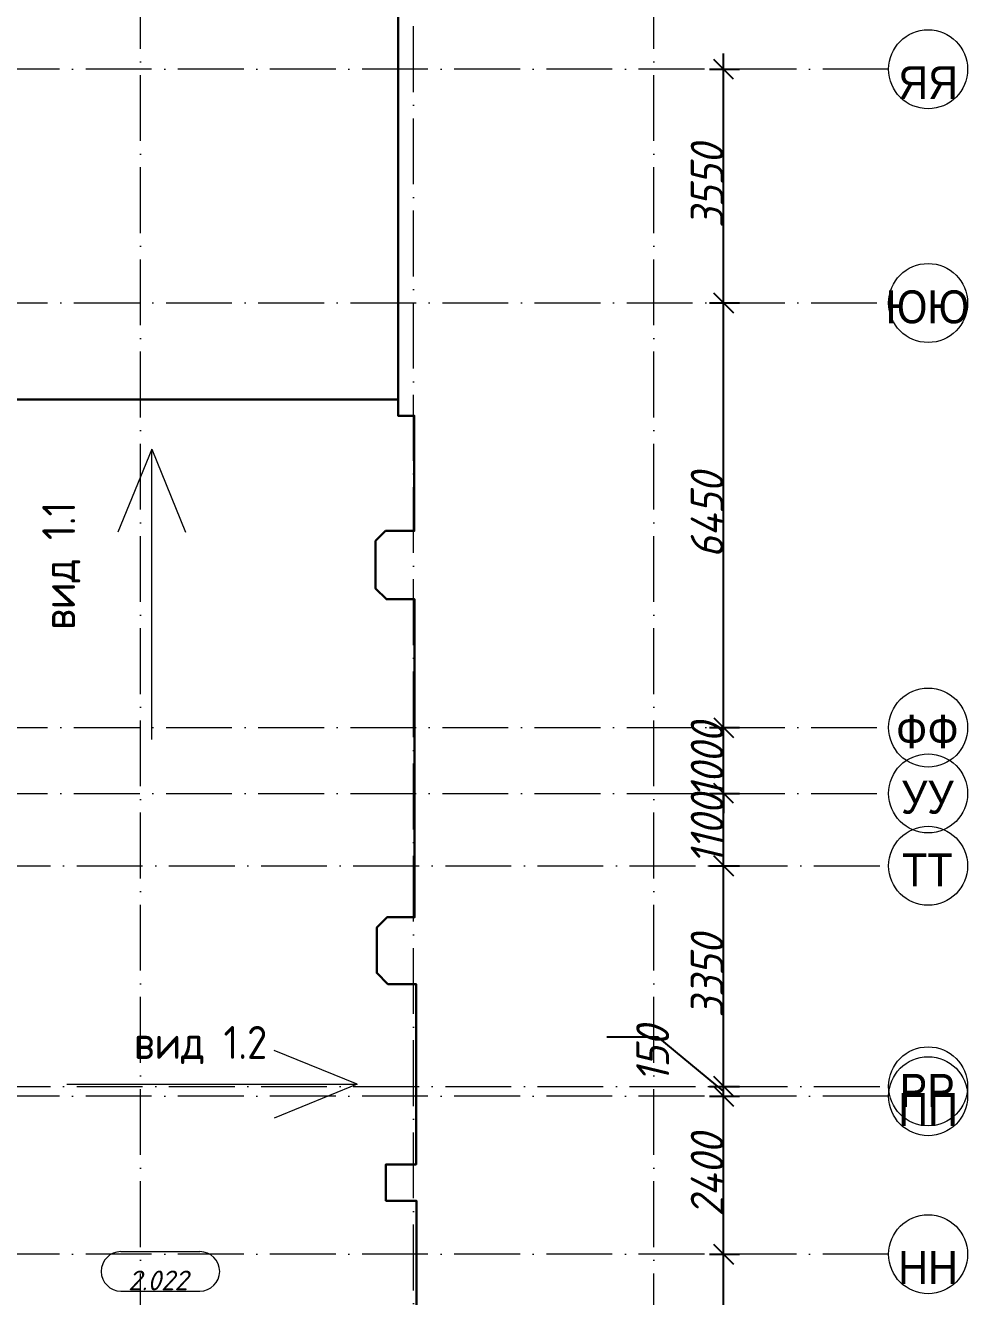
# Model space of a CAD drawing. Header units: millimetres. Extents: x 209 to 1046824, y -248937 to 510758.
# Drawn here: x 199833 to 214150, y 454672 to 473981 of the extents above; entities that cross this region are included whole.
import ezdxf

# ---------------------------------------------------------------- set-up
doc = ezdxf.new("R2010")
doc.units = ezdxf.units.MM
doc.linetypes.add('50_200_ШТРИХ_1Т_ш5_п1_п1_', pattern=[1400, 1000, -200, 0, -200])
for name, color, linetype, lineweight in [('A-ANNO-DIMS', 7, 'Continuous', 9), ('Основные линии', 7, 'Continuous', 30), ('Размеры', 7, 'Continuous', 15)]:
    doc.layers.add(name, color=color, linetype=linetype, lineweight=lineweight)
for name, color, linetype, lineweight, true_color in [('A-AREA-IDEN-1', 7, 'Continuous', 9, 0xaaaaaa), ('Оси-1', 7, 'Continuous', 20, 0xaaaaaa), ('Оси-2', 7, 'Continuous', 9, 0xaaaaaa), ('Оси-3', 7, '50_200_ШТРИХ_1Т_ш5_п1_п1_', 9, 0xaaaaaa)]:
    doc.layers.add(name, color=color, linetype=linetype, lineweight=lineweight, true_color=true_color)
doc.styles.add('Arial', font='arial.ttf', dxfattribs={"width": 0.9, "height": 500})
doc.styles.add('ISOCPEUR_I', font='isocpeui.ttf', dxfattribs={"height": 300})
doc.styles.add('ISOCPEUR_I_1', font='isocpeui.ttf', dxfattribs={"width": 0.9, "height": 500})
doc.styles.add('СПДС', font='isocpeur.ttf', dxfattribs={"width": 0.9})
doc.dimstyles.new('ISO-2_5_0_9К_БОЛЬШОЙ', dxfattribs={"dimscale": 304.8, "dimtxt": 497.990588, "dimasz": 0.984252, "dimexe": 0.787402, "dimexo": 0, "dimgap": 0, "dimtad": 1, "dimdec": 0, "dimzin": 0, "dimdsep": 46, "dimtxsty": 'ISOCPEUR_I_1', "dimblk1": 'OBLIQUE', "dimblk2": 'OBLIQUE', "dimsah": 1, "dimcen": 0.09, "dimdle": 0.787402, "dimazin": 0, "dimtfac": 1, "dimtdec": 4, "dimtix": 1, "dimtmove": 0, "dimatfit": 3, "dimfxl": 1, "dimtvp": 1, "dimtolj": 1, "dimtzin": 0, "dimarcsym": 2})
doc.dimstyles.new('ISO-2_5_0_9К_БОЛЬШОЙ_1', dxfattribs={"dimscale": 304.8, "dimtxt": 497.990588, "dimasz": 0.984252, "dimexe": 0.787402, "dimexo": 0, "dimgap": 0, "dimtad": 1, "dimdec": 0, "dimzin": 0, "dimdsep": 46, "dimtxsty": 'ISOCPEUR_I_1', "dimblk1": 'OBLIQUE', "dimblk2": 'OBLIQUE', "dimsah": 1, "dimcen": 0.09, "dimdle": 0.787402, "dimazin": 0, "dimtfac": 1, "dimtdec": 4, "dimtix": 1, "dimtmove": 1, "dimatfit": 3, "dimfxl": 1, "dimtvp": 1, "dimtolj": 1, "dimtzin": 0, "dimarcsym": 2})

# ---------------------------------------------------------------- blocks, each defined once
blk = doc.blocks.new('AAR_СКБ_Марка_помещения_1_5 ммп - Номер _ Площадь-27962135-АИ_План этажа_Стены_2')
at = {"layer": 'A-AREA-IDEN-1'}
for p, q in [((-2.987, 3), (3.013, 3)), ((-2.987, 0), (3.013, 0)), ((-3.532, -2.69), (3.532, -2.69))]:
    blk.add_line(p, q, dxfattribs=at)
for centre, start, end in [((-2.987, 1.5), 90, 270), ((3.013, 1.5), 270, 90)]:
    blk.add_arc(centre, 1.5, start, end, dxfattribs=at)
blk = doc.blocks.new('_Oblique')
at = {"color": 0, "linetype": 'ByBlock', "lineweight": -2}
blk.add_line((-0.5, -0.5), (0.5, 0.5), dxfattribs=at)
blk = doc.blocks.new('*D1456')
at = {"layer": 'A-ANNO-DIMS', "color": 0, "lineweight": -2, "transparency": 16777216}
for p, q in [((210443, 451875), (210443, 455555)), ((210230, 455315), (210683, 455315)), ((210230, 452115), (210683, 452115))]:
    blk.add_line(p, q, dxfattribs=at)
at = {"layer": 'Defpoints', "color": 0, "lineweight": 30, "transparency": 16777216}
for p in [(210230, 455315), (210443, 455315), (210230, 452115)]:
    blk.add_point(p, dxfattribs=at)
at = {"layer": 'A-ANNO-DIMS', "color": 0, "lineweight": -2, "transparency": 16777216, "xscale": 300, "yscale": 300, "zscale": 300}
for p, rotation in [((210443, 455315), 90), ((210443, 452115), 270)]:
    blk.add_blockref('_Oblique', p, dxfattribs=dict(at, rotation=rotation))
at = {"layer": 'A-ANNO-DIMS', "color": 0, "transparency": 16777216, "insert": (210193, 453715), "char_height": 500, "width": 1516.96, "attachment_point": 5, "rotation": 90, "style": 'ISOCPEUR_I_1'}
blk.add_mtext('\\A1;3200', dxfattribs=at)
blk = doc.blocks.new('*D1457')
at = {"layer": 'A-ANNO-DIMS', "color": 0, "lineweight": -2, "transparency": 16777216}
for p, q in [((210443, 455075), (210443, 457955)), ((210230, 457715), (210683, 457715)), ((210230, 455315), (210683, 455315))]:
    blk.add_line(p, q, dxfattribs=at)
at = {"layer": 'Defpoints', "color": 0, "lineweight": 30, "transparency": 16777216}
for p in [(210230, 457715), (210443, 457715), (210230, 455315)]:
    blk.add_point(p, dxfattribs=at)
at = {"layer": 'A-ANNO-DIMS', "color": 0, "lineweight": -2, "transparency": 16777216, "xscale": 300, "yscale": 300, "zscale": 300}
for p, rotation in [((210443, 457715), 90), ((210443, 455315), 270)]:
    blk.add_blockref('_Oblique', p, dxfattribs=dict(at, rotation=rotation))
at = {"layer": 'A-ANNO-DIMS', "color": 0, "transparency": 16777216, "insert": (210193, 456515), "char_height": 500, "width": 1562.92, "attachment_point": 5, "rotation": 90, "style": 'ISOCPEUR_I_1'}
blk.add_mtext('\\A1;2400', dxfattribs=at)
blk = doc.blocks.new('*D1458')
at = {"layer": 'A-ANNO-DIMS', "color": 0, "lineweight": -2, "transparency": 16777216}
for p, q in [((209448, 458613), (208669, 458613)), ((210443, 457790), (209448, 458613)), ((210443, 457475), (210443, 458105)), ((210230, 457865), (210683, 457865)), ((210230, 457715), (210683, 457715))]:
    blk.add_line(p, q, dxfattribs=at)
at = {"layer": 'Defpoints', "color": 0, "lineweight": 30, "transparency": 16777216}
for p in [(210230, 457865), (210443, 457865), (210230, 457715)]:
    blk.add_point(p, dxfattribs=at)
at = {"layer": 'A-ANNO-DIMS', "color": 0, "lineweight": -2, "transparency": 16777216, "xscale": 300, "yscale": 300, "zscale": 300}
for p, rotation in [((210443, 457865), 90), ((210443, 457715), 270)]:
    blk.add_blockref('_Oblique', p, dxfattribs=dict(at, rotation=rotation))
at = {"layer": 'A-ANNO-DIMS', "color": 0, "transparency": 16777216, "insert": (209115, 457923), "char_height": 500, "width": 1022.8, "attachment_point": 1, "rotation": 90, "line_spacing_factor": 1.149209, "style": 'ISOCPEUR_I_1'}
blk.add_mtext('\\A1;150', dxfattribs=at)
blk = doc.blocks.new('*D1459')
at = {"layer": 'A-ANNO-DIMS', "color": 0, "lineweight": -2, "transparency": 16777216}
for p, q in [((210443, 457625), (210443, 461455)), ((210230, 461215), (210683, 461215)), ((210230, 457865), (210683, 457865))]:
    blk.add_line(p, q, dxfattribs=at)
at = {"layer": 'Defpoints', "color": 0, "lineweight": 30, "transparency": 16777216}
for p in [(210230, 461215), (210443, 461215), (210230, 457865)]:
    blk.add_point(p, dxfattribs=at)
at = {"layer": 'A-ANNO-DIMS', "color": 0, "lineweight": -2, "transparency": 16777216, "xscale": 300, "yscale": 300, "zscale": 300}
for p, rotation in [((210443, 461215), 90), ((210443, 457865), 270)]:
    blk.add_blockref('_Oblique', p, dxfattribs=dict(at, rotation=rotation))
at = {"layer": 'A-ANNO-DIMS', "color": 0, "transparency": 16777216, "insert": (210193, 459540), "char_height": 500, "width": 1516.96, "attachment_point": 5, "rotation": 90, "style": 'ISOCPEUR_I_1'}
blk.add_mtext('\\A1;3350', dxfattribs=at)
blk = doc.blocks.new('*D1460')
at = {"layer": 'A-ANNO-DIMS', "color": 0, "lineweight": -2, "transparency": 16777216}
for p, q in [((210443, 460975), (210443, 462555)), ((210230, 462315), (210683, 462315)), ((210230, 461215), (210683, 461215))]:
    blk.add_line(p, q, dxfattribs=at)
at = {"layer": 'Defpoints', "color": 0, "lineweight": 30, "transparency": 16777216}
for p in [(210230, 462315), (210443, 462315), (210230, 461215)]:
    blk.add_point(p, dxfattribs=at)
at = {"layer": 'A-ANNO-DIMS', "color": 0, "lineweight": -2, "transparency": 16777216, "xscale": 300, "yscale": 300, "zscale": 300}
for p, rotation in [((210443, 462315), 90), ((210443, 461215), 270)]:
    blk.add_blockref('_Oblique', p, dxfattribs=dict(at, rotation=rotation))
at = {"layer": 'A-ANNO-DIMS', "color": 0, "transparency": 16777216, "insert": (210193, 461765), "char_height": 500, "width": 1287.11, "attachment_point": 5, "rotation": 90, "style": 'ISOCPEUR_I_1'}
blk.add_mtext('\\A1;1100', dxfattribs=at)
blk = doc.blocks.new('*D1461')
at = {"layer": 'A-ANNO-DIMS', "color": 0, "lineweight": -2, "transparency": 16777216}
for p, q in [((210443, 463315), (210443, 463615)), ((210230, 463315), (210683, 463315)), ((210443, 462315), (210443, 463315)), ((210230, 462315), (210683, 462315)), ((210443, 462315), (210443, 462015))]:
    blk.add_line(p, q, dxfattribs=at)
at = {"layer": 'Defpoints', "color": 0, "lineweight": 30, "transparency": 16777216}
for p in [(210230, 463315), (210443, 463315), (210230, 462315)]:
    blk.add_point(p, dxfattribs=at)
at = {"layer": 'A-ANNO-DIMS', "color": 0, "lineweight": -2, "transparency": 16777216, "xscale": 300, "yscale": 300, "zscale": 300}
for p, rotation in [((210443, 463315), 270), ((210443, 462315), 90)]:
    blk.add_blockref('_Oblique', p, dxfattribs=dict(at, rotation=rotation))
at = {"layer": 'A-ANNO-DIMS', "color": 0, "transparency": 16777216, "insert": (210193, 462815), "char_height": 500, "width": 1402.04, "attachment_point": 5, "rotation": 90, "style": 'ISOCPEUR_I_1'}
blk.add_mtext('\\A1;1000', dxfattribs=at)
blk = doc.blocks.new('*D1462')
at = {"layer": 'A-ANNO-DIMS', "color": 0, "lineweight": -2, "transparency": 16777216}
for p, q in [((210443, 463075), (210443, 470005)), ((210230, 469765), (210683, 469765)), ((210230, 463315), (210683, 463315))]:
    blk.add_line(p, q, dxfattribs=at)
at = {"layer": 'Defpoints', "color": 0, "lineweight": 30, "transparency": 16777216}
for p in [(210230, 469765), (210443, 469765), (210230, 463315)]:
    blk.add_point(p, dxfattribs=at)
at = {"layer": 'A-ANNO-DIMS', "color": 0, "lineweight": -2, "transparency": 16777216, "xscale": 300, "yscale": 300, "zscale": 300}
for p, rotation in [((210443, 469765), 90), ((210443, 463315), 270)]:
    blk.add_blockref('_Oblique', p, dxfattribs=dict(at, rotation=rotation))
at = {"layer": 'A-ANNO-DIMS', "color": 0, "transparency": 16777216, "insert": (210193, 466540), "char_height": 500, "width": 1562.92, "attachment_point": 5, "rotation": 90, "style": 'ISOCPEUR_I_1'}
blk.add_mtext('\\A1;6450', dxfattribs=at)
blk = doc.blocks.new('*D1463')
at = {"layer": 'A-ANNO-DIMS', "color": 0, "lineweight": -2, "transparency": 16777216}
for p, q in [((210443, 469525), (210443, 473555)), ((210230, 473315), (210683, 473315)), ((210230, 469765), (210683, 469765))]:
    blk.add_line(p, q, dxfattribs=at)
at = {"layer": 'Defpoints', "color": 0, "lineweight": 30, "transparency": 16777216}
for p in [(210230, 473315), (210443, 473315), (210230, 469765)]:
    blk.add_point(p, dxfattribs=at)
at = {"layer": 'A-ANNO-DIMS', "color": 0, "lineweight": -2, "transparency": 16777216, "xscale": 300, "yscale": 300, "zscale": 300}
for p, rotation in [((210443, 473315), 90), ((210443, 469765), 270)]:
    blk.add_blockref('_Oblique', p, dxfattribs=dict(at, rotation=rotation))
at = {"layer": 'A-ANNO-DIMS', "color": 0, "transparency": 16777216, "insert": (210193, 471540), "char_height": 500, "width": 1516.96, "attachment_point": 5, "rotation": 90, "style": 'ISOCPEUR_I_1'}
blk.add_mtext('\\A1;3550', dxfattribs=at)
blk = doc.blocks.new('Ось сетки - Круг_Ø6_00__ISO-2_5_0_9K_-17386508-АИ_План этажа_Стены_3')
at = {"layer": 'Оси-1'}
blk.add_circle((0, 0), 3, dxfattribs=at)
blk = doc.blocks.new('*D1830')
at = {"layer": 'A-ANNO-DIMS', "color": 0, "lineweight": -2, "transparency": 16777216}
for p, q in [((210443, 451875), (210443, 455555)), ((210230, 455315), (210683, 455315)), ((210230, 452115), (210683, 452115))]:
    blk.add_line(p, q, dxfattribs=at)
at = {"layer": 'Defpoints', "color": 0, "lineweight": 30, "transparency": 16777216}
for p in [(210230, 455315), (210443, 455315), (210230, 452115)]:
    blk.add_point(p, dxfattribs=at)
at = {"layer": 'A-ANNO-DIMS', "color": 0, "lineweight": -2, "transparency": 16777216, "xscale": 300, "yscale": 300, "zscale": 300}
for p, rotation in [((210443, 455315), 90), ((210443, 452115), 270)]:
    blk.add_blockref('_Oblique', p, dxfattribs=dict(at, rotation=rotation))
at = {"layer": 'A-ANNO-DIMS', "color": 0, "transparency": 16777216, "insert": (210193, 453715), "char_height": 500, "width": 1516.96, "attachment_point": 5, "rotation": 90, "style": 'ISOCPEUR_I_1'}
blk.add_mtext('\\A1;3200', dxfattribs=at)
blk = doc.blocks.new('*D1831')
at = {"layer": 'A-ANNO-DIMS', "color": 0, "lineweight": -2, "transparency": 16777216}
for p, q in [((210443, 455075), (210443, 457955)), ((210230, 457715), (210683, 457715)), ((210230, 455315), (210683, 455315))]:
    blk.add_line(p, q, dxfattribs=at)
at = {"layer": 'Defpoints', "color": 0, "lineweight": 30, "transparency": 16777216}
for p in [(210230, 457715), (210443, 457715), (210230, 455315)]:
    blk.add_point(p, dxfattribs=at)
at = {"layer": 'A-ANNO-DIMS', "color": 0, "lineweight": -2, "transparency": 16777216, "xscale": 300, "yscale": 300, "zscale": 300}
for p, rotation in [((210443, 457715), 90), ((210443, 455315), 270)]:
    blk.add_blockref('_Oblique', p, dxfattribs=dict(at, rotation=rotation))
at = {"layer": 'A-ANNO-DIMS', "color": 0, "transparency": 16777216, "insert": (210193, 456515), "char_height": 500, "width": 1562.92, "attachment_point": 5, "rotation": 90, "style": 'ISOCPEUR_I_1'}
blk.add_mtext('\\A1;2400', dxfattribs=at)
blk = doc.blocks.new('*D1832')
at = {"layer": 'A-ANNO-DIMS', "color": 0, "lineweight": -2, "transparency": 16777216}
for p, q in [((209448, 458613), (208669, 458613)), ((210443, 457790), (209448, 458613)), ((210443, 457475), (210443, 458105)), ((210230, 457865), (210683, 457865)), ((210230, 457715), (210683, 457715))]:
    blk.add_line(p, q, dxfattribs=at)
at = {"layer": 'Defpoints', "color": 0, "lineweight": 30, "transparency": 16777216}
for p in [(210230, 457865), (210443, 457865), (210230, 457715)]:
    blk.add_point(p, dxfattribs=at)
at = {"layer": 'A-ANNO-DIMS', "color": 0, "lineweight": -2, "transparency": 16777216, "xscale": 300, "yscale": 300, "zscale": 300}
for p, rotation in [((210443, 457865), 90), ((210443, 457715), 270)]:
    blk.add_blockref('_Oblique', p, dxfattribs=dict(at, rotation=rotation))
at = {"layer": 'A-ANNO-DIMS', "color": 0, "transparency": 16777216, "insert": (209115, 457923), "char_height": 500, "width": 1022.8, "attachment_point": 1, "rotation": 90, "line_spacing_factor": 1.149209, "style": 'ISOCPEUR_I_1'}
blk.add_mtext('\\A1;150', dxfattribs=at)
blk = doc.blocks.new('*D1833')
at = {"layer": 'A-ANNO-DIMS', "color": 0, "lineweight": -2, "transparency": 16777216}
for p, q in [((210443, 457625), (210443, 461455)), ((210230, 461215), (210683, 461215)), ((210230, 457865), (210683, 457865))]:
    blk.add_line(p, q, dxfattribs=at)
at = {"layer": 'Defpoints', "color": 0, "lineweight": 30, "transparency": 16777216}
for p in [(210230, 461215), (210443, 461215), (210230, 457865)]:
    blk.add_point(p, dxfattribs=at)
at = {"layer": 'A-ANNO-DIMS', "color": 0, "lineweight": -2, "transparency": 16777216, "xscale": 300, "yscale": 300, "zscale": 300}
for p, rotation in [((210443, 461215), 90), ((210443, 457865), 270)]:
    blk.add_blockref('_Oblique', p, dxfattribs=dict(at, rotation=rotation))
at = {"layer": 'A-ANNO-DIMS', "color": 0, "transparency": 16777216, "insert": (210193, 459540), "char_height": 500, "width": 1516.96, "attachment_point": 5, "rotation": 90, "style": 'ISOCPEUR_I_1'}
blk.add_mtext('\\A1;3350', dxfattribs=at)
blk = doc.blocks.new('*D1834')
at = {"layer": 'A-ANNO-DIMS', "color": 0, "lineweight": -2, "transparency": 16777216}
for p, q in [((210443, 460975), (210443, 462555)), ((210230, 462315), (210683, 462315)), ((210230, 461215), (210683, 461215))]:
    blk.add_line(p, q, dxfattribs=at)
at = {"layer": 'Defpoints', "color": 0, "lineweight": 30, "transparency": 16777216}
for p in [(210230, 462315), (210443, 462315), (210230, 461215)]:
    blk.add_point(p, dxfattribs=at)
at = {"layer": 'A-ANNO-DIMS', "color": 0, "lineweight": -2, "transparency": 16777216, "xscale": 300, "yscale": 300, "zscale": 300}
for p, rotation in [((210443, 462315), 90), ((210443, 461215), 270)]:
    blk.add_blockref('_Oblique', p, dxfattribs=dict(at, rotation=rotation))
at = {"layer": 'A-ANNO-DIMS', "color": 0, "transparency": 16777216, "insert": (210193, 461765), "char_height": 500, "width": 1287.11, "attachment_point": 5, "rotation": 90, "style": 'ISOCPEUR_I_1'}
blk.add_mtext('\\A1;1100', dxfattribs=at)
blk = doc.blocks.new('*D1835')
at = {"layer": 'A-ANNO-DIMS', "color": 0, "lineweight": -2, "transparency": 16777216}
for p, q in [((210443, 463315), (210443, 463615)), ((210230, 463315), (210683, 463315)), ((210443, 462315), (210443, 463315)), ((210230, 462315), (210683, 462315)), ((210443, 462315), (210443, 462015))]:
    blk.add_line(p, q, dxfattribs=at)
at = {"layer": 'Defpoints', "color": 0, "lineweight": 30, "transparency": 16777216}
for p in [(210230, 463315), (210443, 463315), (210230, 462315)]:
    blk.add_point(p, dxfattribs=at)
at = {"layer": 'A-ANNO-DIMS', "color": 0, "lineweight": -2, "transparency": 16777216, "xscale": 300, "yscale": 300, "zscale": 300}
for p, rotation in [((210443, 463315), 270), ((210443, 462315), 90)]:
    blk.add_blockref('_Oblique', p, dxfattribs=dict(at, rotation=rotation))
at = {"layer": 'A-ANNO-DIMS', "color": 0, "transparency": 16777216, "insert": (210193, 462815), "char_height": 500, "width": 1402.04, "attachment_point": 5, "rotation": 90, "style": 'ISOCPEUR_I_1'}
blk.add_mtext('\\A1;1000', dxfattribs=at)
blk = doc.blocks.new('*D1836')
at = {"layer": 'A-ANNO-DIMS', "color": 0, "lineweight": -2, "transparency": 16777216}
for p, q in [((210443, 463075), (210443, 470005)), ((210230, 469765), (210683, 469765)), ((210230, 463315), (210683, 463315))]:
    blk.add_line(p, q, dxfattribs=at)
at = {"layer": 'Defpoints', "color": 0, "lineweight": 30, "transparency": 16777216}
for p in [(210230, 469765), (210443, 469765), (210230, 463315)]:
    blk.add_point(p, dxfattribs=at)
at = {"layer": 'A-ANNO-DIMS', "color": 0, "lineweight": -2, "transparency": 16777216, "xscale": 300, "yscale": 300, "zscale": 300}
for p, rotation in [((210443, 469765), 90), ((210443, 463315), 270)]:
    blk.add_blockref('_Oblique', p, dxfattribs=dict(at, rotation=rotation))
at = {"layer": 'A-ANNO-DIMS', "color": 0, "transparency": 16777216, "insert": (210193, 466540), "char_height": 500, "width": 1562.92, "attachment_point": 5, "rotation": 90, "style": 'ISOCPEUR_I_1'}
blk.add_mtext('\\A1;6450', dxfattribs=at)
blk = doc.blocks.new('*D1837')
at = {"layer": 'A-ANNO-DIMS', "color": 0, "lineweight": -2, "transparency": 16777216}
for p, q in [((210443, 469525), (210443, 473555)), ((210230, 473315), (210683, 473315)), ((210230, 469765), (210683, 469765))]:
    blk.add_line(p, q, dxfattribs=at)
at = {"layer": 'Defpoints', "color": 0, "lineweight": 30, "transparency": 16777216}
for p in [(210230, 473315), (210443, 473315), (210230, 469765)]:
    blk.add_point(p, dxfattribs=at)
at = {"layer": 'A-ANNO-DIMS', "color": 0, "lineweight": -2, "transparency": 16777216, "xscale": 300, "yscale": 300, "zscale": 300}
for p, rotation in [((210443, 473315), 90), ((210443, 469765), 270)]:
    blk.add_blockref('_Oblique', p, dxfattribs=dict(at, rotation=rotation))
at = {"layer": 'A-ANNO-DIMS', "color": 0, "transparency": 16777216, "insert": (210193, 471540), "char_height": 500, "width": 1516.96, "attachment_point": 5, "rotation": 90, "style": 'ISOCPEUR_I_1'}
blk.add_mtext('\\A1;3550', dxfattribs=at)

msp = doc.modelspace()

# ---------------------------------------------------------------- linework, layer by layer
at = {"lineweight": 30}
for points in [[(205774.9, 451088.1), (205774.9, 456128.1), (205309.9, 456128.1), (205309.9, 456678.1), (205769.9, 456678.1), (205769.9, 459418.1), (205341.9, 459418.1), (205172.2, 459587.8), (205172.2, 460277.8), (205327.8, 460433.4), (205747.8, 460433.4), (205747.8, 465263.4), (205317.8, 465263.4), (205155.2, 465426), (205155.2, 466151), (205307.2, 466303), (205742.2, 466303), (205742.2, 468053), (205497.2, 468053), (205497.2, 468298), (205497.2, 475270)], [(205497.2, 468298), (198525.2, 468298), (198525.2, 468088), (197985.2, 468088), (197985.2, 468088)]]:
    msp.add_lwpolyline(points, dxfattribs=at)
at = {"layer": 'Оси-3'}
for p, q in [((201582.2, 435823.1), (201582.2, 479014.9)), ((205732.2, 435165), (205732.2, 479014.9)), ((209382.2, 435823.1), (209382.2, 479014.9)), ((212950.2, 473315), (171168.2, 473315)), ((171168.2, 469764.7), (212950.2, 469764.7)), ((171168.2, 463315), (212950.2, 463315)), ((171168.2, 462315), (212950.2, 462315)), ((190813.4, 461215), (212950.2, 461215)), ((190813.4, 457865), (212950.2, 457865)), ((212950.2, 457715), (171168.2, 457715)), ((212950.2, 455315), (171168.2, 455315))]:
    msp.add_line(p, q, dxfattribs=at)
at = {"layer": 'Размеры'}
for points in [[(201752.9, 467542.4), (201239.3, 466283.8)], [(201752.9, 463132.3), (201752.9, 467542.4)], [(201752.9, 467542.4), (202266.5, 466283.8)], [(204872, 457897), (203613.4, 458410.6)], [(200461.9, 457897), (204872, 457897)], [(204872, 457897), (203613.4, 457383.4)]]:
    msp.add_lwpolyline(points, dxfattribs=at)

# ---------------------------------------------------------------- block references
at = {"layer": 'A-AREA-IDEN-1', "xscale": 199.9999999999999, "yscale": 199.9999999999999, "zscale": 199.9999999999999}
msp.add_blockref('AAR_СКБ_Марка_помещения_1_5 ммп - Номер _ Площадь-27962135-АИ_План этажа_Стены_2', (201882.4, 454754.6), dxfattribs=at)
at = {"layer": 'Оси-1', "xscale": 199.9999999999999, "yscale": 199.9999999999999, "zscale": 199.9999999999999}
for p, rotation in [((213550.2, 473315), 89.9999999999998), ((213550.2, 469764.7), 269.9999999999995), ((213550.2, 463315), 269.9999999999995), ((213550.2, 462315), 269.9999999999995), ((213550.2, 461215), 269.9999999999995), ((213550.2, 457865), 269.9999999999995), ((213550.2, 457715), 89.99999999999982), ((213550.2, 455315), 89.9999999999998)]:
    msp.add_blockref('Ось сетки - Круг_Ø6_00__ISO-2_5_0_9K_-17386508-АИ_План этажа_Стены_3', p, dxfattribs=dict(at, rotation=rotation))

# ---------------------------------------------------------------- texts
at = {"layer": 'A-AREA-IDEN-1', "insert": (201847.6, 454766.9), "char_height": 300, "width": 952, "attachment_point": 8, "line_spacing_factor": 1.139951, "style": 'ISOCPEUR_I'}
msp.add_mtext('\\pxqc,t8.46667,16.93333,25.4,33.86667,42.33333,50.8,59.26667,67.73333,76.2,84.66667,93.13333,101.6,110.06667,118.53333,127,135.46667,143.93333,152.4,160.86667,169.33333,177.8,186.26667,194.73333,203.2,211.66667,220.13333,228.6,237.06667,245.53333,254,262.46667,270.93333;{2.022}', dxfattribs=at)
at = {"layer": 'Оси-2', "char_height": 500, "attachment_point": 5, "line_spacing_factor": 0.936439, "style": 'Arial'}
for s, insert, width in [('\\pxqc,t4.572,9.144,13.716,18.288,22.86,27.432,32.004,36.576,41.148,45.72,50.292,54.864,59.436,64.008,68.58,73.152,77.724,82.296,86.868,91.44,96.012,100.584,105.156,109.728,114.3,118.872,123.444,128.016,132.588,137.16,141.732,146.304;{ЯЯ}', (213549.9, 473112.1), 916.2), ('\\pxqc,t4.572,9.144,13.716,18.288,22.86,27.432,32.004,36.576,41.148,45.72,50.292,54.864,59.436,64.008,68.58,73.152,77.724,82.296,86.868,91.44,96.012,100.584,105.156,109.728,114.3,118.872,123.444,128.016,132.588,137.16,141.732,146.304;{ЮЮ}', (213539.6, 469702.9), 1297.8), ('\\pxqc,t4.572,9.144,13.716,18.288,22.86,27.432,32.004,36.576,41.148,45.72,50.292,54.864,59.436,64.008,68.58,73.152,77.724,82.296,86.868,91.44,96.012,100.584,105.156,109.728,114.3,118.872,123.444,128.016,132.588,137.16,141.732,146.304;{ФФ}', (213538.7, 463253.2), 964.8), ('\\pxqc,t4.572,9.144,13.716,18.288,22.86,27.432,32.004,36.576,41.148,45.72,50.292,54.864,59.436,64.008,68.58,73.152,77.724,82.296,86.868,91.44,96.012,100.584,105.156,109.728,114.3,118.872,123.444,128.016,132.588,137.16,141.732,146.304;{УУ}', (213538.7, 462253.2), 822.6), ('\\pxqc,t4.572,9.144,13.716,18.288,22.86,27.432,32.004,36.576,41.148,45.72,50.292,54.864,59.436,64.008,68.58,73.152,77.724,82.296,86.868,91.44,96.012,100.584,105.156,109.728,114.3,118.872,123.444,128.016,132.588,137.16,141.732,146.304;{ТТ}', (213539.6, 461153.2), 797.4), ('\\pxqc,t4.572,9.144,13.716,18.288,22.86,27.432,32.004,36.576,41.148,45.72,50.292,54.864,59.436,64.008,68.58,73.152,77.724,82.296,86.868,91.44,96.012,100.584,105.156,109.728,114.3,118.872,123.444,128.016,132.588,137.16,141.732,146.304;{РР}', (213538.7, 457803.2), 846), ('\\pxqc,t4.572,9.144,13.716,18.288,22.86,27.432,32.004,36.576,41.148,45.72,50.292,54.864,59.436,64.008,68.58,73.152,77.724,82.296,86.868,91.44,96.012,100.584,105.156,109.728,114.3,118.872,123.444,128.016,132.588,137.16,141.732,146.304;{ПП}', (213549.9, 457512.1), 916.2), ('\\pxqc,t4.572,9.144,13.716,18.288,22.86,27.432,32.004,36.576,41.148,45.72,50.292,54.864,59.436,64.008,68.58,73.152,77.724,82.296,86.868,91.44,96.012,100.584,105.156,109.728,114.3,118.872,123.444,128.016,132.588,137.16,141.732,146.304;{НН}', (213549.9, 455112.1), 916.2)]:
    msp.add_mtext(s, dxfattribs=dict(at, insert=insert, width=width))
at = {"layer": 'Основные линии', "insert": (200088.5, 464800.4), "char_height": 500, "attachment_point": 1, "rotation": 90, "style": 'СПДС'}
msp.add_mtext_dynamic_manual_height_columns('вид 1.1', width=3371.815, gutter_width=1678.4, heights=[0], dxfattribs=at)
at = {"layer": 'Основные линии', "insert": (201479.5, 458782.1), "char_height": 500, "attachment_point": 1, "style": 'СПДС'}
msp.add_mtext_dynamic_manual_height_columns('вид 1.2', width=3371.815, gutter_width=1678.4, heights=[0], dxfattribs=at)

# ---------------------------------------------------------------- dimensions: what is measured, and where the dimension line sits
at = {"layer": 'A-ANNO-DIMS'}
for base, p1, p2, override, picture, middle in [((210442.6, 473315), (210230.5, 469764.7), (210230.5, 473315), {"dimpost": '<>', "dimfxl": 3550.347485}, '*D1463', (210192.6, 471539.8)), ((210442.6, 473315), (210230.5, 469764.7), (210230.5, 473315), {"dimpost": '<>', "dimfxl": 3550.347485}, '*D1837', (210192.6, 471539.8)), ((210442.6, 469764.7), (210230.5, 463315), (210230.5, 469764.7), {"dimpost": '<>', "dimfxl": 6449.652515}, '*D1462', (210192.6, 466539.8)), ((210442.6, 469764.7), (210230.5, 463315), (210230.5, 469764.7), {"dimpost": '<>', "dimfxl": 6449.652515}, '*D1836', (210192.6, 466539.8)), ((210442.6, 463315), (210230.5, 462315), (210230.5, 463315), {"dimpost": '<>', "dimfxl": 1000}, '*D1461', (210192.6, 462815)), ((210442.6, 463315), (210230.5, 462315), (210230.5, 463315), {"dimpost": '<>', "dimfxl": 1000}, '*D1835', (210192.6, 462815)), ((210442.6, 462315), (210230.5, 461215), (210230.5, 462315), {"dimpost": '<>', "dimfxl": 1100}, '*D1460', (210192.6, 461765)), ((210442.6, 462315), (210230.5, 461215), (210230.5, 462315), {"dimpost": '<>', "dimfxl": 1100}, '*D1834', (210192.6, 461765)), ((210442.6, 461215), (210230.5, 457865), (210230.5, 461215), {"dimpost": '<>', "dimfxl": 3350}, '*D1459', (210192.6, 459540)), ((210442.6, 461215), (210230.5, 457865), (210230.5, 461215), {"dimpost": '<>', "dimfxl": 3350}, '*D1833', (210192.6, 459540)), ((210442.6, 457715), (210230.5, 455315), (210230.5, 457715), {"dimpost": '<>', "dimfxl": 2400}, '*D1457', (210192.6, 456515)), ((210442.6, 457715), (210230.5, 455315), (210230.5, 457715), {"dimpost": '<>', "dimfxl": 2400}, '*D1831', (210192.6, 456515)), ((210442.6, 455315), (210230.5, 452115), (210230.5, 455315), {"dimpost": '<>', "dimfxl": 3200}, '*D1456', (210192.6, 453715)), ((210442.6, 455315), (210230.5, 452115), (210230.5, 455315), {"dimpost": '<>', "dimfxl": 3200}, '*D1830', (210192.6, 453715))]:
    dim = msp.add_linear_dim(base=base, p1=p1, p2=p2, angle=90, dimstyle='ISO-2_5_0_9К_БОЛЬШОЙ', override=override, dxfattribs=at)
    dim.commit()
    dim.dimension.update_dxf_attribs({"geometry": picture, "text_midpoint": middle})
for picture in ['*D1458', '*D1832']:
    dim = msp.add_linear_dim(base=(210442.6, 457865), p1=(210230.5, 457715), p2=(210230.5, 457865), angle=90, dimstyle='ISO-2_5_0_9К_БОЛЬШОЙ_1', override={"dimpost": '<>', "dimfxl": 150}, dxfattribs=at)
    dim.commit()
    dim.dimension.update_dxf_attribs({"geometry": picture, "text_midpoint": (209448.3, 458612.8), "dimtype": 160, "text_rotation": 90})

doc.saveas('drawing.dxf')
